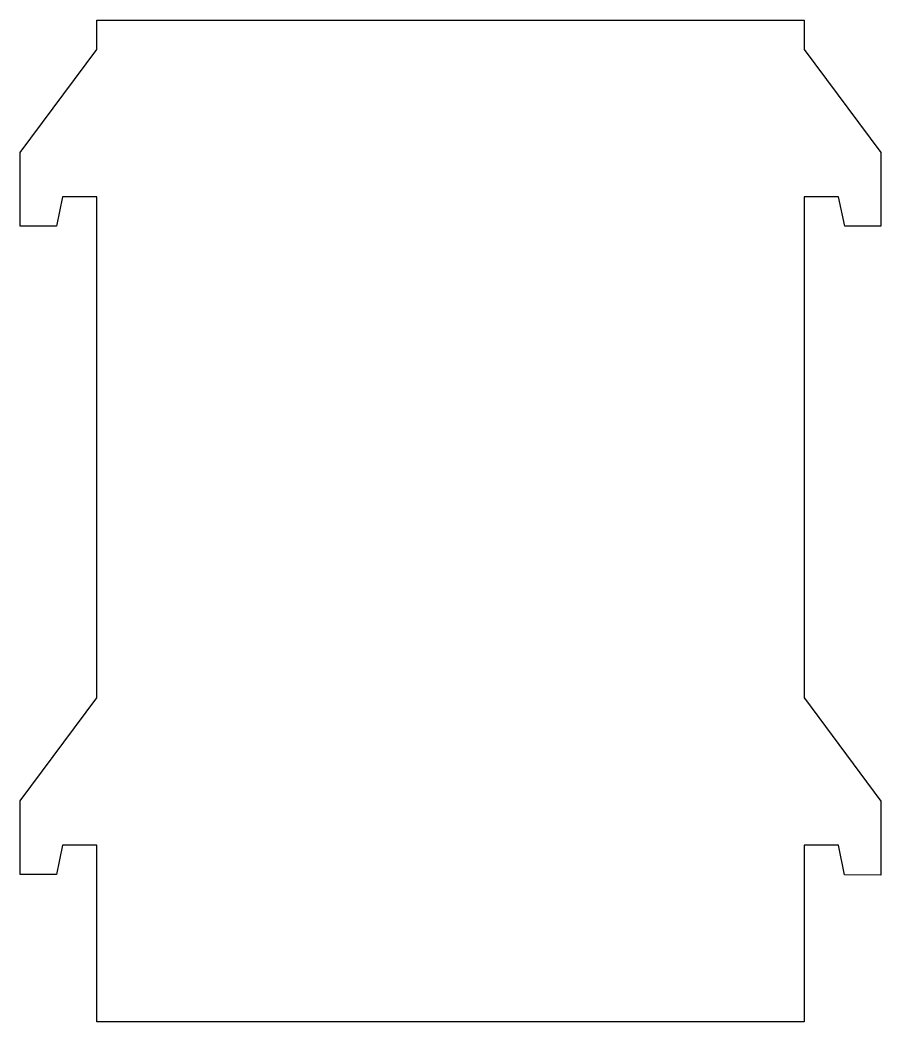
# Model space of a CAD drawing. Header units: millimetres. Extents: x -13 to 133, y -170 to 0.
import ezdxf

# ---------------------------------------------------------------- set-up
doc = ezdxf.new("R2010")
doc.units = ezdxf.units.MM
doc.layers.get('0').update_dxf_attribs({"linetype": 'CONTINUOUS'})

msp = doc.modelspace()

# ---------------------------------------------------------------- linework, layer by layer
for p, q in [((120, -30), (120, -30)), ((120, -140), (120, -140))]:
    msp.add_line(p, q)
msp.add_lwpolyline([(0, -115), (0, -30), (-5.79, -30), (-6.79, -35), (-13, -35), (-13, -22.5), (0, -5), (0, 0), (120, 0), (120, -5), (120, -5), (133, -22.5), (133, -35), (126.85, -35), (125.8, -30), (120, -30), (120, -115.07), (120.01, -115.07), (133, -132.56), (133, -145.07), (126.81, -145.06), (125.8, -140), (120, -140), (120, -170), (0, -170), (0, -140), (-5.79, -140), (-6.81, -145), (-13, -144.99), (-13, -132.49)], close=True)

doc.saveas('drawing.dxf')
